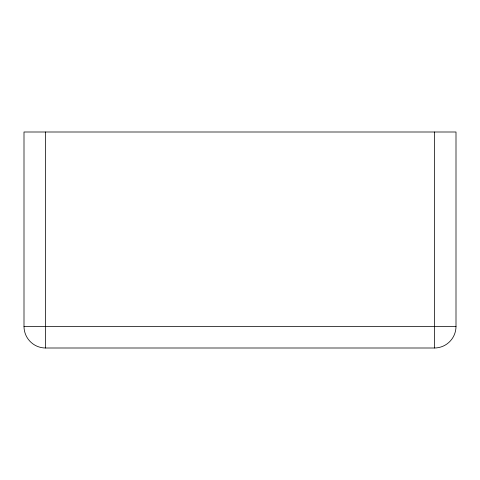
<?xml version="1.0" encoding="UTF-8"?>
<svg xmlns="http://www.w3.org/2000/svg" width="480" height="480" viewBox="0 0 480 480"><rect width="100%" height="100%" fill="white"/><g stroke="black" fill="none" stroke-linecap="round" stroke-linejoin="round"><path stroke-width="0.72" d="M24 326.4L456 326.4L456 132L24 132L24 326.4A21.6 21.6 0 0 0 45.6 348L434.4 348A21.6 21.6 0 0 0 456 326.4M434.4 132L434.4 348M45.6 132L45.6 348"/></g></svg>
